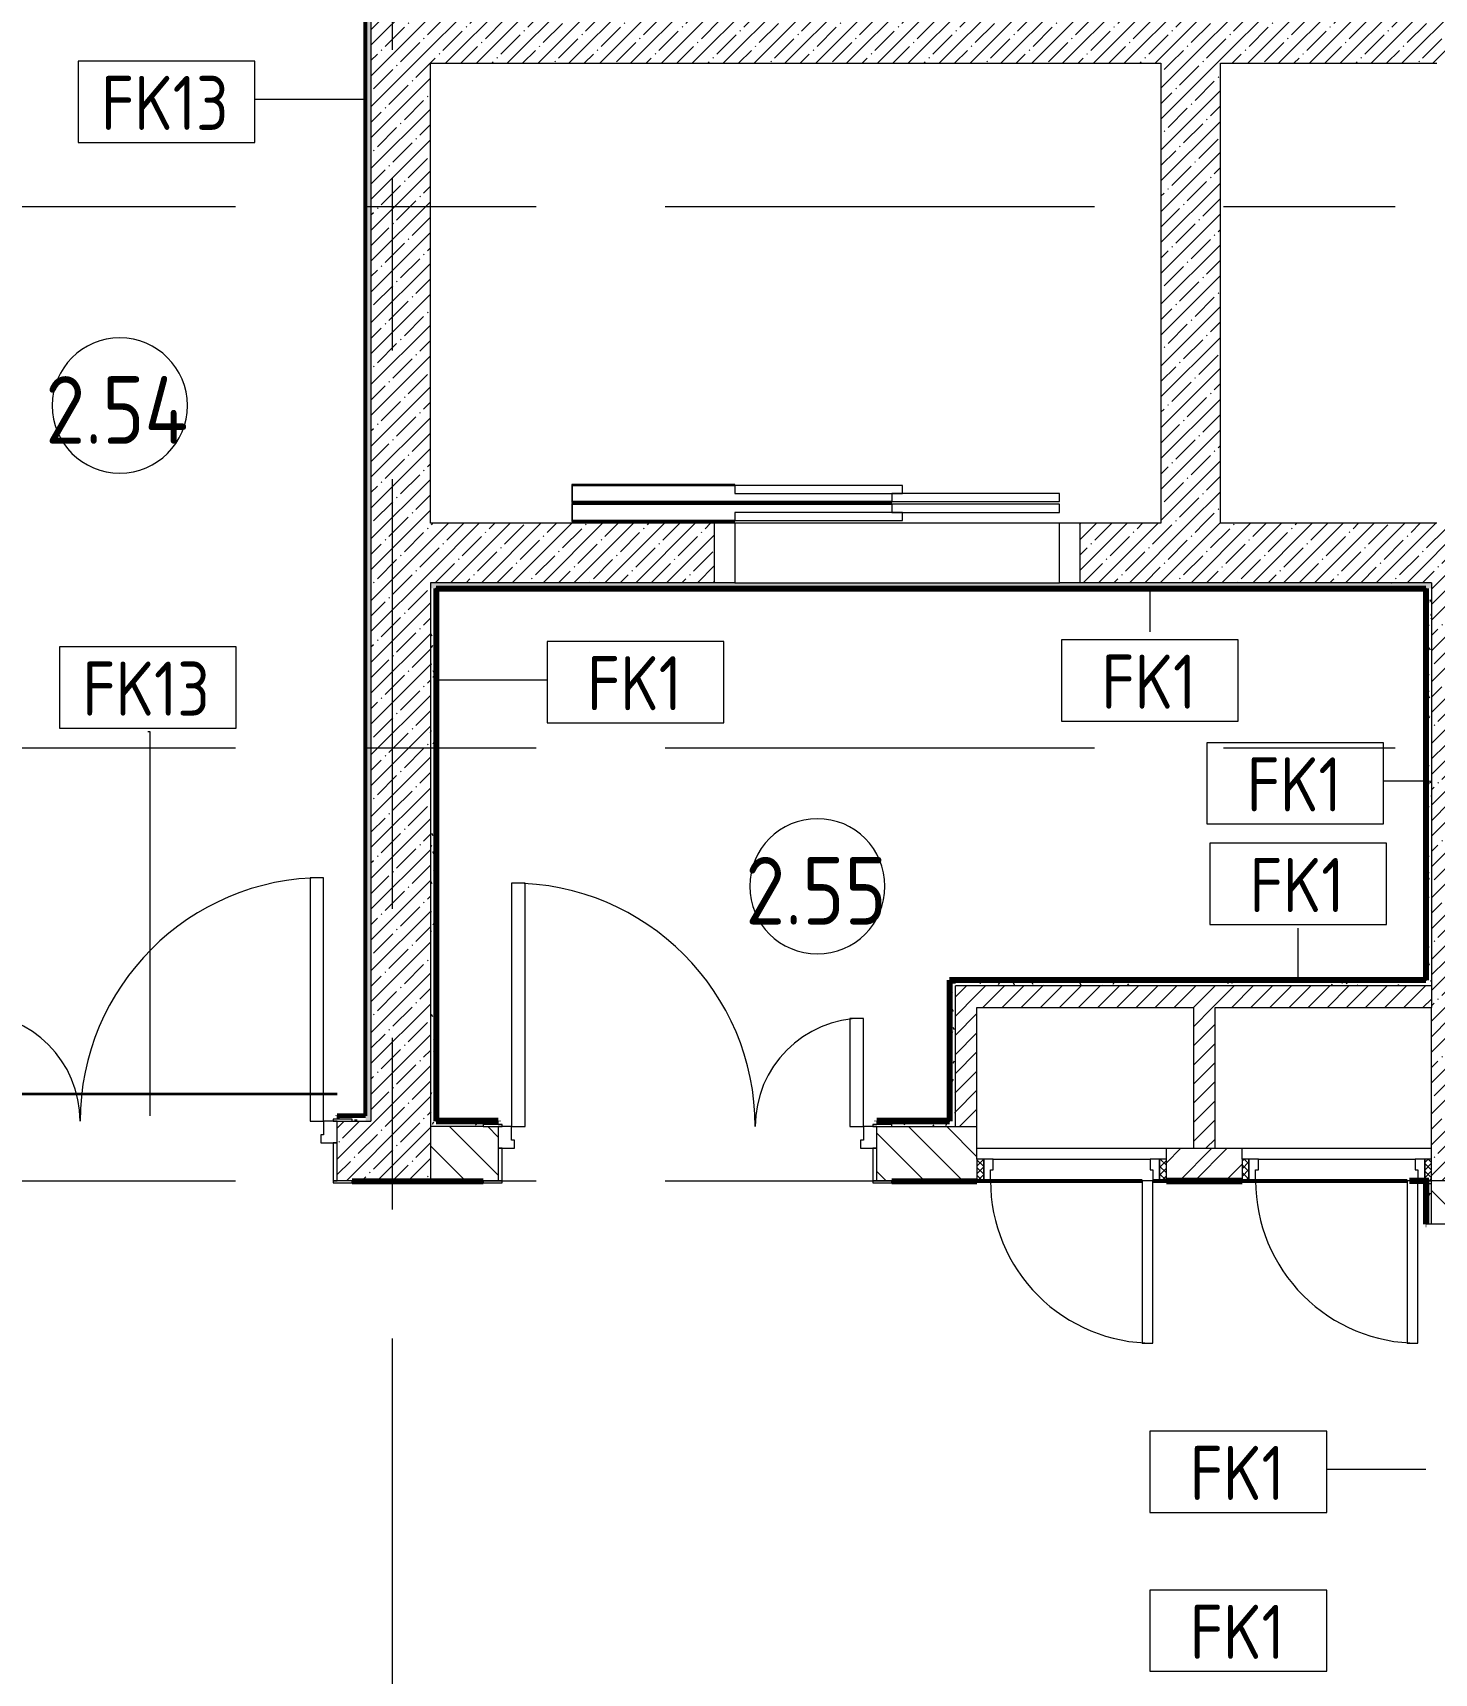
# Model space of a CAD drawing. Header units: millimetres. Extents: x 81731 to 272849, y -8553 to 29000.
# Drawn here: x 93330 to 98510, y 11580 to 17643 of the extents above; entities that cross this region are included whole.
import ezdxf

# ---------------------------------------------------------------- set-up
doc = ezdxf.new("R2010")
doc.units = ezdxf.units.MM
doc.linetypes.add('Осевая', pattern=[3175, 635, -476.25, 1587.5, -476.25])
for name, color, linetype, lineweight in [('A-AREA-IDEN', 7, 'Continuous', 9), ('A-DETL-1', 7, 'Continuous', 35), ('A-DOOR', 7, 'Continuous', 9), ('A-DOOR-1', 7, 'Continuous', 13), ('A-DOOR-FRAM', 7, 'Continuous', 13), ('A-DOOR-FRAM-1', 7, 'Continuous', 9), ('A-WALL', 7, 'Continuous', 9), ('A-WALL-IDEN', 7, 'Continuous', 9), ('I-WALL', 7, 'Continuous', 9), ('Оси-2', 7, 'Осевая', 9)]:
    doc.layers.add(name, color=color, linetype=linetype, lineweight=lineweight)
for name, color, linetype, lineweight, true_color in [('A-WALL-2', 7, 'Continuous', 9, 0xff80c0), ('I-WALL-10', 5, 'Continuous', 53, 0x0000ff), ('I-WALL-4', 7, 'Continuous', 9, 0xc0c0c0), ('I-WALL-7', 7, 'Continuous', 80, 0xff80c0), ('I-WALL-9', 7, 'Continuous', 53, 0xff80c0)]:
    doc.layers.add(name, color=color, linetype=linetype, lineweight=lineweight, true_color=true_color)
doc.styles.add('GOST Common', font='GOST_Common.ttf', dxfattribs={"width": 0.9, "height": 250})
doc.styles.add('GOST Common_1', font='GOST_Common.ttf', dxfattribs={"width": 0.9, "height": 200})
pattern_1 = [(45, (0, 0), (-57.024626, 57.024626), []), (45, (57.025, 0), (-57.024626, 57.024626), [100.806, -20.161, 3.353, -16.808])]
pattern_2 = [(135, (0, 0), (-70.71068, -70.71068), [])]
pattern_3 = [(45, (0, 0), (-35.35534, 35.35534), [])]
pattern_4 = [(0, (0, 0), (121.92, 30.48), [10.058, -81.382, 10.058, -81.382, -487.68]), (0, (0, 0), (121.92, 30.48), [-182.88, 10.058, -172.822, 10.058, -81.382, -213.36]), (0, (0, 0), (121.92, 30.48), [-457.2, 10.058, -50.902, 10.058, -142.342]), (120, (45.72, 15.24), (-87.356454, 90.345817), [10.058, -81.382, 10.058, -81.382, -487.68]), (120, (45.72, 15.24), (-87.356454, 90.345817), [-182.88, 10.058, -172.822, 10.058, -81.382, -213.36]), (120, (45.72, 15.24), (-87.356454, 90.345817), [-457.2, 10.058, -50.902, 10.058, -142.342]), (240, (60.96, 76.2), (-34.563546, -120.825817), [10.058, -81.382, 10.058, -81.382, -487.68]), (240, (60.96, 76.2), (-34.563546, -120.825817), [-182.88, 10.058, -172.822, 10.058, -81.382, -213.36]), (240, (60.96, 76.2), (-34.563546, -120.825817), [-457.2, 10.058, -50.902, 10.058, -142.342])]

# ---------------------------------------------------------------- blocks, each defined once
blk = doc.blocks.new('110_Дверь_СКБ_2Ст - Д-1_л_Лестничная клетка EIS60 2-32142534-План отделки стен 2 этажа в осях 23-33')
at = {"layer": 'A-DOOR'}
for centre, radius, start, end in [((662.5, 110), 900, 90, 180), ((-637.5, 110), 400, 360, 90)]:
    blk.add_arc(centre, radius, start, end, dxfattribs=at)
at = {"layer": 'A-DOOR-1'}
for p, q in [((662.5, 1010), (612.5, 1010)), ((612.5, 1010), (612.5, 110)), ((662.5, 110), (662.5, 1010)), ((-637.5, 510), (-637.5, 110)), ((-587.5, 510), (-637.5, 510)), ((-587.5, 110), (-587.5, 510)), ((-637.5, 110), (-587.5, 110)), ((612.5, 110), (662.5, 110))]:
    blk.add_line(p, q, dxfattribs=at)
at = {"layer": 'A-DOOR-FRAM'}
for p, q in [((-672.5, 118), (-742.5, 118)), ((-742.5, 118), (-742.5, 110)), ((-742.5, 110), (-672.5, 110)), ((-637.5, 110), (-687.5, 110)), ((-687.5, 110), (-687.5, 30)), ((-672.5, 110), (-672.5, 118)), ((-637.5, 60), (-637.5, 110)), ((662.5, 110), (662.5, 60)), ((712.5, 110), (662.5, 110)), ((767.5, 118), (697.5, 118)), ((697.5, 118), (697.5, 110)), ((697.5, 110), (767.5, 110)), ((712.5, 30), (712.5, 110)), ((767.5, 110), (767.5, 118)), ((-687.5, 30), (-627.5, 30)), ((-672.5, 30), (-687.5, 30)), ((-687.5, 30), (-687.5, -110)), ((-672.5, -110), (-672.5, 30)), ((-627.5, 60), (-637.5, 60)), ((-627.5, 30), (-627.5, 60)), ((662.5, 60), (652.5, 60)), ((652.5, 60), (652.5, 30)), ((652.5, 30), (712.5, 30)), ((712.5, 30), (697.5, 30)), ((697.5, 30), (697.5, -110)), ((712.5, -110), (712.5, 30)), ((-672.5, -110), (-742.5, -110)), ((-742.5, -110), (-742.5, -118)), ((-742.5, -118), (-672.5, -118)), ((-687.5, -110), (-672.5, -110)), ((-672.5, -118), (-672.5, -110)), ((697.5, -110), (712.5, -110)), ((767.5, -110), (697.5, -110)), ((697.5, -110), (697.5, -118)), ((697.5, -118), (767.5, -118)), ((767.5, -118), (767.5, -110))]:
    blk.add_line(p, q, dxfattribs=at)
blk = doc.blocks.new('110_Дверь_СКБ_2Ст - Д-3а 1450x2100h_Лестничная клетка из коридора-32352288-План отделки стен 2 этажа в осях 23-33')
at = {"layer": 'A-DOOR'}
for centre, radius, start, end in [((-637.5, 100), 900, 0, 90), ((662.5, 100), 400, 90, 180)]:
    blk.add_arc(centre, radius, start, end, dxfattribs=at)
at = {"layer": 'A-DOOR-1'}
for p, q in [((-637.5, 1000), (-637.5, 100)), ((-587.5, 1000), (-637.5, 1000)), ((-587.5, 100), (-587.5, 1000)), ((662.5, 500), (612.5, 500)), ((612.5, 500), (612.5, 100)), ((662.5, 100), (662.5, 500)), ((-637.5, 100), (-587.5, 100)), ((612.5, 100), (662.5, 100))]:
    blk.add_line(p, q, dxfattribs=at)
at = {"layer": 'A-DOOR-FRAM'}
for p, q in [((-672.5, 108), (-742.5, 108)), ((-742.5, 108), (-742.5, 100)), ((-742.5, 100), (-672.5, 100)), ((-637.5, 100), (-687.5, 100)), ((-687.5, 100), (-687.5, 20)), ((-672.5, 100), (-672.5, 108)), ((-637.5, 50), (-637.5, 100)), ((662.5, 100), (662.5, 50)), ((712.5, 100), (662.5, 100)), ((767.5, 108), (697.5, 108)), ((697.5, 108), (697.5, 100)), ((697.5, 100), (767.5, 100)), ((712.5, 20), (712.5, 100)), ((767.5, 100), (767.5, 108)), ((-687.5, 20), (-627.5, 20)), ((-672.5, 20), (-687.5, 20)), ((-687.5, 20), (-687.5, -100)), ((-672.5, -100), (-672.5, 20)), ((-627.5, 50), (-637.5, 50)), ((-627.5, 20), (-627.5, 50)), ((662.5, 50), (652.5, 50)), ((652.5, 50), (652.5, 20)), ((652.5, 20), (712.5, 20)), ((712.5, 20), (697.5, 20)), ((697.5, 20), (697.5, -100)), ((712.5, -100), (712.5, 20)), ((-672.5, -100), (-742.5, -100)), ((-742.5, -100), (-742.5, -108)), ((-742.5, -108), (-672.5, -108)), ((-687.5, -100), (-672.5, -100)), ((-672.5, -108), (-672.5, -100)), ((697.5, -100), (712.5, -100)), ((767.5, -100), (697.5, -100)), ((697.5, -100), (697.5, -108)), ((697.5, -108), (767.5, -108)), ((767.5, -108), (767.5, -100))]:
    blk.add_line(p, q, dxfattribs=at)
blk = doc.blocks.new('110_Дверь_СКБ_1Ст - д-18 700x2100h_Технический шкаф ЭОМ и СС-23698042-План отделки стен 2 этажа в осях 23-33')
at = {"layer": 'A-DOOR'}
h = blk.add_hatch(dxfattribs=at)
h.set_pattern_fill('FP_29', color=256, style=0, pattern_type=2)
h.set_pattern_definition([(135, (1951.41, 124.685), (-14.14214, -14.14214), []), (225, (1951.41, 124.685), (14.14214, -14.14214), [])])
h.paths.add_polyline_path([(362.5, 60), (337.5, 60), (337.5, -20), (362.5, -20), (362.5, 22.4)])
at = {"layer": 'A-DOOR-FRAM-1'}
h = blk.add_hatch(dxfattribs=at)
h.set_pattern_fill('FP_30', color=256, style=0, pattern_type=2)
h.set_pattern_definition([(45, (-171.384, 124.685), (-14.1421, 14.1421), []), (135, (-171.384, 124.685), (-14.1421, -14.1421), [])])
h.paths.add_polyline_path([(-312.5, 60), (-337.5, 60), (-337.5, -20), (-312.5, -20), (-312.5, 22.4)])
at = {"layer": 'A-DOOR'}
blk.add_arc((-287.5, 60), 600, 360, 90, dxfattribs=at)
at = {"layer": 'A-DOOR-1'}
for p, q in [((-287.5, 660), (-287.5, 60)), ((-247.5, 660), (-287.5, 660)), ((-247.5, 60), (-247.5, 660)), ((-287.5, 60), (-247.5, 60))]:
    blk.add_line(p, q, dxfattribs=at)
at = {"layer": 'A-DOOR-FRAM'}
for p, q in [((-312.5, 60), (-337.5, 60)), ((-337.5, 60), (-337.5, -20)), ((-287.5, 60), (-312.5, 60)), ((-312.5, 60), (-312.5, -20)), ((-312.5, -20), (-312.5, 60)), ((-287.5, 20), (-287.5, 60)), ((-277.5, 20), (-287.5, 20)), ((-277.5, -20), (-277.5, 20)), ((312.5, 20), (302.5, 20)), ((302.5, 20), (302.5, -20)), ((312.5, 60), (312.5, 20)), ((337.5, 60), (312.5, 60)), ((337.5, -20), (337.5, 60)), ((362.5, 60), (337.5, 60)), ((337.5, 60), (337.5, -20)), ((362.5, -20), (362.5, 60)), ((-337.5, -20), (-312.5, -20)), ((-312.5, -20), (-277.5, -20)), ((302.5, -20), (337.5, -20)), ((337.5, -20), (362.5, -20))]:
    blk.add_line(p, q, dxfattribs=at)
at = {"layer": 'A-DOOR-FRAM-1'}
for p, q in [((-247.5, 60), (312.5, 60)), ((302.5, -20), (-277.5, -20))]:
    blk.add_line(p, q, dxfattribs=at)
blk = doc.blocks.new('DOR_Дверь лифта - 1350х2050h-19118285-План отделки стен 2 этажа в осях 23-33')
at = {"layer": 'A-DOOR'}
for p, q in [((600, 110), (-600, 110)), ((-600, 110), (-600, -110)), ((600, -110), (600, 110)), ((-600, -110), (600, -110)), ((-20, -120), (-20, -150)), ((600, -120), (-20, -120)), ((600, -150), (600, -120)), ((-600, -150), (-600, -180)), ((20, -150), (-600, -150)), ((-600, -180), (20, -180)), ((-20, -150), (600, -150)), ((20, -180), (20, -150)), ((-600, -190), (-600, -220)), ((20, -190), (-600, -190)), ((-600, -220), (20, -220)), ((-20, -220), (-20, -250)), ((600, -220), (-20, -220)), ((20, -220), (20, -190)), ((600, -250), (600, -220)), ((-20, -250), (600, -250))]:
    blk.add_line(p, q, dxfattribs=at)
at = {"layer": 'A-DOOR-1'}
for p, q in [((-675, -110), (-600, -110)), ((600, -110), (675, -110))]:
    blk.add_line(p, q, dxfattribs=at)
at = {"layer": 'A-DOOR-FRAM'}
for p, q in [((600, -117), (600, -120)), ((1203, -117), (600, -117)), ((600, -120), (1200, -120)), ((1200, -120), (1200, -180)), ((1203, -183), (1203, -117)), ((1200, -180), (20, -180)), ((20, -180), (20, -183)), ((20, -183), (1203, -183)), ((1203, -187), (20, -187)), ((20, -187), (20, -190)), ((20, -190), (1200, -190)), ((1200, -190), (1200, -250)), ((1203, -253), (1203, -187)), ((600, -250), (600, -253)), ((1200, -250), (600, -250)), ((600, -253), (1203, -253))]:
    blk.add_line(p, q, dxfattribs=at)
blk = doc.blocks.new('Марка_Помещения - Номер-25198446-План отделки стен 2 этажа в осях 23-33')
at = {"layer": 'A-AREA-IDEN'}
for start, end in [(360, 180), (180, 360)]:
    blk.add_arc((0, 0), 2.5, start, end, dxfattribs=at)
blk = doc.blocks.new('М_стена_0001 - Типоразмер_без рамки-25382661-План отделки стен 2 этажа в осях 23-33')
at = {"layer": 'A-WALL-IDEN'}
for p, q in [((3.258, 1.523), (-3.273, 1.523)), ((-3.273, 1.523), (-3.273, -1.477)), ((3.258, -1.477), (3.258, 1.523)), ((-3.273, -1.477), (3.258, -1.477))]:
    blk.add_line(p, q, dxfattribs=at)

msp = doc.modelspace()

# ---------------------------------------------------------------- hatches: boundary and pattern name
at = {"layer": 'I-WALL'}
h = msp.add_hatch(dxfattribs=at)
h.set_pattern_fill('FP_39', color=256, style=0, pattern_type=2)
h.set_pattern_definition(pattern_4)
h.paths.add_polyline_path([(94580, 13620), (94580, 17770), (94560, 17770), (94560, 13620)])
h = msp.add_hatch(dxfattribs=at)
h.set_pattern_fill('FP_2', color=256, style=0, pattern_type=2)
h.set_pattern_definition(pattern_1)
h.paths.add_polyline_path([(98520, 17530), (100800, 17530), (100800, 17750), (94580, 17750), (94580, 17530), (97720, 17530)])
h = msp.add_hatch(dxfattribs=at)
h.set_pattern_fill('FP_2', color=256, style=0, pattern_type=2)
h.set_pattern_definition(pattern_1)
h.paths.add_polyline_path([(94800, 13620), (94800, 17530), (94580, 17530), (94580, 13620)])
h = msp.add_hatch(dxfattribs=at)
h.set_pattern_fill('FP_2', color=256, style=0, pattern_type=2)
h.set_pattern_definition(pattern_1)
h.paths.add_polyline_path([(97500, 15830), (97720, 15830), (97720, 17530), (97500, 17530), (97500, 16567.8)])
h = msp.add_hatch(dxfattribs=at)
h.set_pattern_fill('FP_2', color=256, style=0, pattern_type=2)
h.set_pattern_definition(pattern_1)
h.paths.add_polyline_path([(94800, 15610), (95850, 15610), (95850, 15830), (94800, 15830)])
h.paths.add_polyline_path([(98500, 15610), (98720, 15610), (98720, 15830), (97200, 15830), (97200, 15610), (97506.4, 15610)])
h = msp.add_hatch(dxfattribs=at)
h.set_pattern_fill('FP_39', color=256, style=0, pattern_type=2)
h.set_pattern_definition(pattern_4)
h.paths.add_polyline_path([(98480, 15590), (98500, 15590), (98500, 15610), (94800, 15610), (94800, 15590), (98479, 15590)])
h = msp.add_hatch(dxfattribs=at)
h.set_pattern_fill('FP_39', color=256, style=0, pattern_type=2)
h.set_pattern_definition(pattern_4)
h.paths.add_polyline_path([(94820, 13600), (94820, 15590), (94800, 15590), (94800, 13600)])
h = msp.add_hatch(dxfattribs=at)
h.set_pattern_fill('FP_39', color=256, style=0, pattern_type=2)
h.set_pattern_definition(pattern_4)
h.paths.add_polyline_path([(98500, 14140), (98500, 15590), (98480, 15590), (98480, 14140)])
h = msp.add_hatch(dxfattribs=at)
h.set_pattern_fill('FP_2', color=256, style=0, pattern_type=2)
h.set_pattern_definition(pattern_1)
h.paths.add_polyline_path([(98500, 13400), (98720, 13400), (98720, 15610), (98500, 15610), (98500, 13437.6)])
h = msp.add_hatch(dxfattribs=at)
h.set_pattern_fill('FP_39', color=256, style=0, pattern_type=2)
h.set_pattern_definition(pattern_4)
h.paths.add_polyline_path([(96740, 13620), (96740, 14140), (96720, 14140), (96720, 13620)])
h = msp.add_hatch(dxfattribs=at)
h.set_pattern_fill('FP_39', color=256, style=0, pattern_type=2)
h.set_pattern_definition(pattern_4)
h.paths.add_polyline_path([(98500, 14120), (98500, 14140), (96740, 14140), (96740, 14120), (97506.4, 14120)])
h = msp.add_hatch(dxfattribs=at)
h.set_pattern_fill('FP_5', color=256, style=0, pattern_type=2)
h.set_pattern_definition(pattern_3)
h.paths.add_polyline_path([(96820, 13600), (96820, 14120), (96740, 14120), (96740, 13600)])
h = msp.add_hatch(dxfattribs=at)
h.set_pattern_fill('FP_5', color=256, style=0, pattern_type=2)
h.set_pattern_definition(pattern_3)
h.paths.add_polyline_path([(96820, 14040), (98500, 14040), (98500, 14120), (96820, 14120)])
h = msp.add_hatch(dxfattribs=at)
h.set_pattern_fill('FP_5', color=256, style=0, pattern_type=2)
h.set_pattern_definition(pattern_3)
h.paths.add_polyline_path([(97620, 13520), (97700, 13520), (97700, 14040), (97620, 14040)])
h = msp.add_hatch(dxfattribs=at)
h.set_pattern_fill('FP_39', color=256, style=0, pattern_type=2)
h.set_pattern_definition(pattern_4)
h.paths.add_polyline_path([(94560, 13620), (94559, 13640), (94455, 13640), (94455, 13628), (94510, 13628), (94510, 13620)])
h.paths.add_polyline_path([(93055, 13628), (93055, 13640), (93030, 13640), (93030, 13628), (93053.4, 13628)])
h = msp.add_hatch(dxfattribs=at)
h.set_pattern_fill('FP_2', color=256, style=0, pattern_type=2)
h.set_pattern_definition(pattern_1)
h.paths.add_polyline_path([(94510, 13400), (94800, 13400), (94800, 13620), (94455, 13620), (94455, 13400)])
h.paths.add_polyline_path([(93055, 13400), (93055, 13620), (93050, 13620), (93050, 13400)])
h = msp.add_hatch(dxfattribs=at)
h.set_pattern_fill('FP_4', color=256, style=0, pattern_type=2)
h.set_pattern_definition(pattern_2)
h.paths.add_polyline_path([(94920.4, 13400), (95050, 13400), (95050, 13600), (94800, 13600), (94800, 13400)])
h.paths.add_polyline_path([(96450, 13400), (96820, 13400), (96820, 13600), (96450, 13600), (96450, 13520)])
h = msp.add_hatch(dxfattribs=at)
h.set_pattern_fill('FP_39', color=256, style=0, pattern_type=2)
h.set_pattern_definition(pattern_4)
h.paths.add_polyline_path([(94820, 13600), (94995, 13600), (94995, 13608), (95050, 13608), (95050, 13620), (94820, 13620)])
h.paths.add_polyline_path([(96505, 13600), (96740, 13600), (96740, 13620), (96450, 13620), (96450, 13608), (96505, 13608), (96505, 13604.1)])
h = msp.add_hatch(dxfattribs=at)
h.set_pattern_fill('FP_38', color=256, style=0, pattern_type=2)
h.set_pattern_definition([(45, (0, 0), (-85.53659, 85.53659), []), (45, (57.02, 0), (-85.53659, 85.53659), [])])
h.paths.add_polyline_path([(97800, 13400), (97800, 13520), (97520, 13520), (97520, 13400)])
h = msp.add_hatch(dxfattribs=at)
h.set_pattern_fill('FP_4', color=256, style=0, pattern_type=2)
h.set_pattern_definition(pattern_2)
h.paths.add_polyline_path([(98500, 11320), (98700, 11320), (98700, 11340), (98500, 11340)])
h.paths.add_polyline_path([(98500, 13240), (98700, 13240), (98700, 13400), (98500, 13400), (98500, 13390)])
h = msp.add_hatch(dxfattribs=at)
h.set_pattern_fill('FP_39', color=256, style=0, pattern_type=2)
h.set_pattern_definition(pattern_4)
h.paths.add_polyline_path([(98500, 13240), (98500, 13390), (98480, 13390), (98480, 13240)])

# ---------------------------------------------------------------- linework, layer by layer
at = {"layer": 'A-DETL-1'}
msp.add_line((93150, 13721.4), (94455, 13721.4), dxfattribs=at)
at = {"layer": 'A-WALL'}
for p, q in [((94560, 17770), (94560, 13640)), ((94800, 15610), (94800, 13620)), ((94820, 15589), (94820, 15590)), ((98479, 15590), (98480, 15590)), ((98500, 15610), (98500, 14040)), ((98480, 14140), (96740, 14140)), ((98480, 14141), (98480, 14140)), ((96740, 13600), (96740, 14120)), ((94510, 13620), (94580, 13620)), ((94995, 13600), (94820, 13600)), ((96505, 13600), (96820, 13600)), ((97620, 13520), (97700, 13520)), ((94510, 13400), (94800, 13400)), ((94752.5, 13400), (94800, 13400)), ((96505, 13400), (96820, 13400))]:
    msp.add_line(p, q, dxfattribs=at)
at = {"layer": 'A-WALL-2'}
for p, q in [((98479, 15590), (94820, 15590)), ((94820, 15589), (94820, 13620)), ((98480, 14141), (98480, 15590)), ((94820, 13620), (94821, 13620)), ((96719, 13620), (96720, 13620)), ((94752.5, 13400), (94510, 13400)), ((94995, 13400), (94800, 13400))]:
    msp.add_line(p, q, dxfattribs=at)
at = {"layer": 'A-WALL-IDEN'}
for p, q in [((94559.5, 17395.7), (94150.7, 17395.7)), ((97459.1, 15589.5), (97459.1, 15428.7)), ((94820.5, 15251.1), (95231.4, 15251.1)), ((93764.1, 15059.1), (93754.9, 15059.1)), ((93764.1, 13640.5), (93764.1, 15059.1)), ((98479.5, 14877.2), (98323.1, 14877.2)), ((98007, 14140.5), (98007, 14333.2)), ((98479.5, 12332.5), (98112.6, 12332.5))]:
    msp.add_line(p, q, dxfattribs=at)
at = {"layer": 'I-WALL-10'}
for p, q in [((94559, 17770), (94559, 13640)), ((94560, 13641), (94455, 13641)), ((94455, 13641), (94455, 13640)), ((94455, 13640), (94560, 13640))]:
    msp.add_line(p, q, dxfattribs=at)
at = {"layer": 'I-WALL-4'}
for p, q in [((94580, 17750), (94580, 13620)), ((94800, 15830), (94800, 17530)), ((94800, 17530), (97500, 17530)), ((97500, 17530), (97500, 15830)), ((97720, 17530), (98520, 17530)), ((97720, 15830), (97720, 17530)), ((95850, 15830), (94800, 15830)), ((95850, 15610), (95850, 15830)), ((97500, 15830), (97200, 15830)), ((97200, 15830), (97200, 15610)), ((98520, 15830), (97720, 15830)), ((95925, 15610), (94800, 15610)), ((98500, 15610), (97125, 15610)), ((98500, 14120), (96740, 14120)), ((96820, 13480), (96820, 14040)), ((96820, 14040), (97620, 14040)), ((97620, 14040), (97620, 13520)), ((97700, 14040), (98500, 14040)), ((97700, 13520), (97700, 14040)), ((98500, 13480), (98500, 14040)), ((94455, 13640), (94455, 13628)), ((94800, 13620), (94800, 13400)), ((94820, 13600), (94800, 13600)), ((95050, 13608), (95050, 13620)), ((96450, 13620), (96450, 13608)), ((96820, 13520), (97620, 13520)), ((97520, 13480), (97520, 13520)), ((97700, 13520), (98500, 13520)), ((97800, 13480), (97800, 13520)), ((97800, 13400), (97520, 13400)), ((98720, 13400), (98500, 13400)), ((98500, 13240), (98500, 13400)), ((98480, 13390), (98500, 13390)), ((98720, 13240), (98480, 13240))]:
    msp.add_line(p, q, dxfattribs=at)
at = {"layer": 'I-WALL-7'}
for p, q in [((94821, 15589), (98479, 15589)), ((94821, 15589), (94821, 13620)), ((98479, 15589), (98479, 14141)), ((96719, 14141), (96719, 13621)), ((98479, 14141), (96719, 14141)), ((96720, 13620), (96720, 14140)), ((96720, 14140), (96740, 14140)), ((95050, 13621), (94821, 13621)), ((94821, 13620), (95050, 13620)), ((95050, 13620), (95050, 13621)), ((96719, 13621), (96450, 13621)), ((96450, 13621), (96450, 13620)), ((96450, 13620), (96719, 13620)), ((94510, 13399), (94995, 13399)), ((96505, 13399), (96820, 13399)), ((96820, 13399), (96820, 13400)), ((97800, 13400), (97520, 13400)), ((97520, 13399), (97520, 13400)), ((97520, 13399), (97800, 13399)), ((97800, 13399), (97800, 13400)), ((98490, 13400), (98419, 13400)), ((98479, 13399), (98419, 13399)), ((98479, 13399), (98479, 13240)), ((98490, 13399), (98480, 13399)), ((98480, 13399), (98480, 13240)), ((98490, 13399), (98490, 13400)), ((98479, 13240), (98480, 13240))]:
    msp.add_line(p, q, dxfattribs=at)
at = {"layer": 'I-WALL-9'}
for p, q in [((97430, 13399), (96820, 13399)), ((97520, 13399), (97470, 13399)), ((98410, 13399), (97800, 13399)), ((98479, 13400), (98479, 13399))]:
    msp.add_line(p, q, dxfattribs=at)
at = {"layer": 'Оси-2'}
for p, q in [((94660, 593.7), (94660, 19415.1)), ((85030.7, 17000), (122760, 17000)), ((85030.7, 15000), (122160, 15000)), ((85030.7, 13400), (119719, 13400))]:
    msp.add_line(p, q, dxfattribs=at)

# ---------------------------------------------------------------- block references
at = {"layer": 'A-AREA-IDEN', "xscale": 99.99999999999993, "yscale": 99.99999999999993, "zscale": 99.99999999999993}
for p in [(93651.6, 16265.1), (96229.9, 14488.2)]:
    msp.add_blockref('Марка_Помещения - Номер-25198446-План отделки стен 2 этажа в осях 23-33', p, dxfattribs=at)
at = {"layer": 'A-DOOR', "rotation": 180}
for name, p in [('DOR_Дверь лифта - 1350х2050h-19118285-План отделки стен 2 этажа в осях 23-33', (96525, 15720)), ('110_Дверь_СКБ_1Ст - д-18 700x2100h_Технический шкаф ЭОМ и СС-23698042-План отделки стен 2 этажа в осях 23-33', (97182.5, 13460)), ('110_Дверь_СКБ_1Ст - д-18 700x2100h_Технический шкаф ЭОМ и СС-23698042-План отделки стен 2 этажа в осях 23-33', (98162.5, 13460))]:
    msp.add_blockref(name, p, dxfattribs=at)
at = {"layer": 'A-DOOR'}
for name, p in [('110_Дверь_СКБ_2Ст - Д-1_л_Лестничная клетка EIS60 2-32142534-План отделки стен 2 этажа в осях 23-33', (93742.5, 13510)), ('110_Дверь_СКБ_2Ст - Д-3а 1450x2100h_Лестничная клетка из коридора-32352288-План отделки стен 2 этажа в осях 23-33', (95737.5, 13500))]:
    msp.add_blockref(name, p, dxfattribs=at)
at = {"layer": 'A-WALL-IDEN', "xscale": 99.99999999999993, "yscale": 99.99999999999993, "zscale": 99.99999999999993}
for p in [(93824.9, 17385.2), (97459.9, 15246.3), (93755.7, 15220.6), (95558.8, 15240.7), (97997.3, 14866.7), (98007.8, 14494.8), (97786.8, 12322), (97786.8, 11734.8)]:
    msp.add_blockref('М_стена_0001 - Типоразмер_без рамки-25382661-План отделки стен 2 этажа в осях 23-33', p, dxfattribs=at)

# ---------------------------------------------------------------- texts
at = {"layer": 'A-AREA-IDEN', "char_height": 250, "attachment_point": 1, "style": 'GOST Common'}
for s, insert, width in [('2.54', (93376.8, 16373.7), 685.443), ('2.55', (95964.2, 14596.8), 663.797)]:
    msp.add_mtext(s, dxfattribs=dict(at, insert=insert, width=width))
at = {"layer": 'A-WALL-IDEN', "char_height": 200, "attachment_point": 1, "style": 'GOST Common_1'}
for s, insert, width in [('FK13', (93582.1, 17483.2), 598.861), ('FK1', (95378.5, 15338.7), 447.342), ('FK1', (97279.7, 15344.3), 447.342), ('FK13', (93512.9, 15318.6), 598.861), ('FK1', (97817.1, 14964.8), 447.342), ('FK1', (97827.5, 14592.8), 447.342), ('FK1', (97606.6, 12420), 447.342), ('FK1', (97606.6, 11832.8), 447.342)]:
    msp.add_mtext(s, dxfattribs=dict(at, insert=insert, width=width))

doc.saveas('drawing.dxf')
